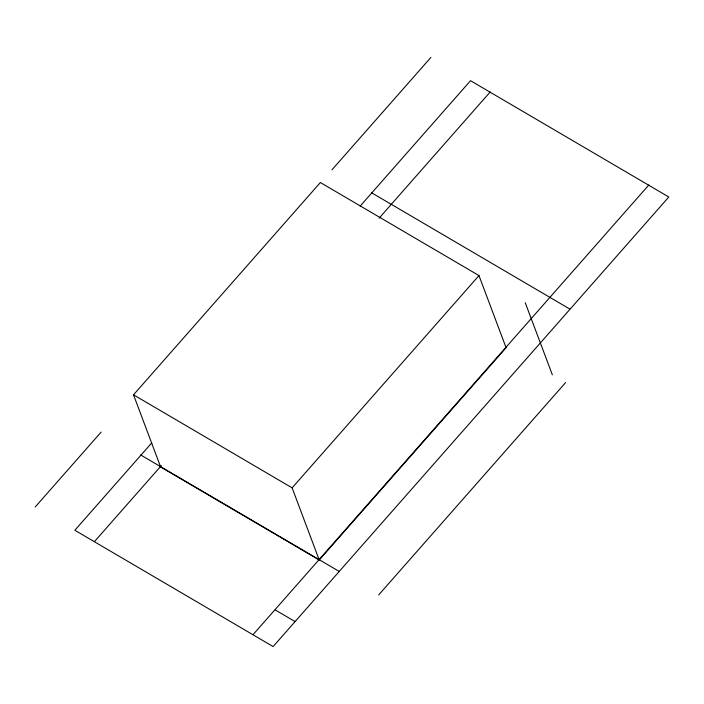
<?xml version="1.0" encoding="UTF-8"?>
<svg xmlns="http://www.w3.org/2000/svg" width="704" height="704" viewBox="0 0 704 704"><rect width="100%" height="100%" fill="white"/><g stroke="black" fill="none" stroke-linecap="round" stroke-linejoin="round"><path stroke-width="1.06" d="M133.514 394.821L320.364 182.53L478.975 275.572L506.088 347.714L319.238 560.006L160.626 466.963L133.514 394.821L292.125 487.863L319.238 560.006M35.2 507.003L101.147 432.071M331.962 169.831L430.883 57.438M151.809 442.825L74.853 530.262L273.117 646.562L668.8 196.997L470.536 80.696L360.184 206.078M94.538 541.508L161.33 465.617M379.139 218.152L490.222 91.942M292.125 487.863L478.975 275.572M253.141 634.55L648.833 184.985M378.717 594.898L565.567 382.606M371.474 192.702L569.738 309.003M140.659 454.951L338.914 571.252M275.273 609.954L295.099 621.588M525.237 302.711L552.35 374.845"/></g></svg>
